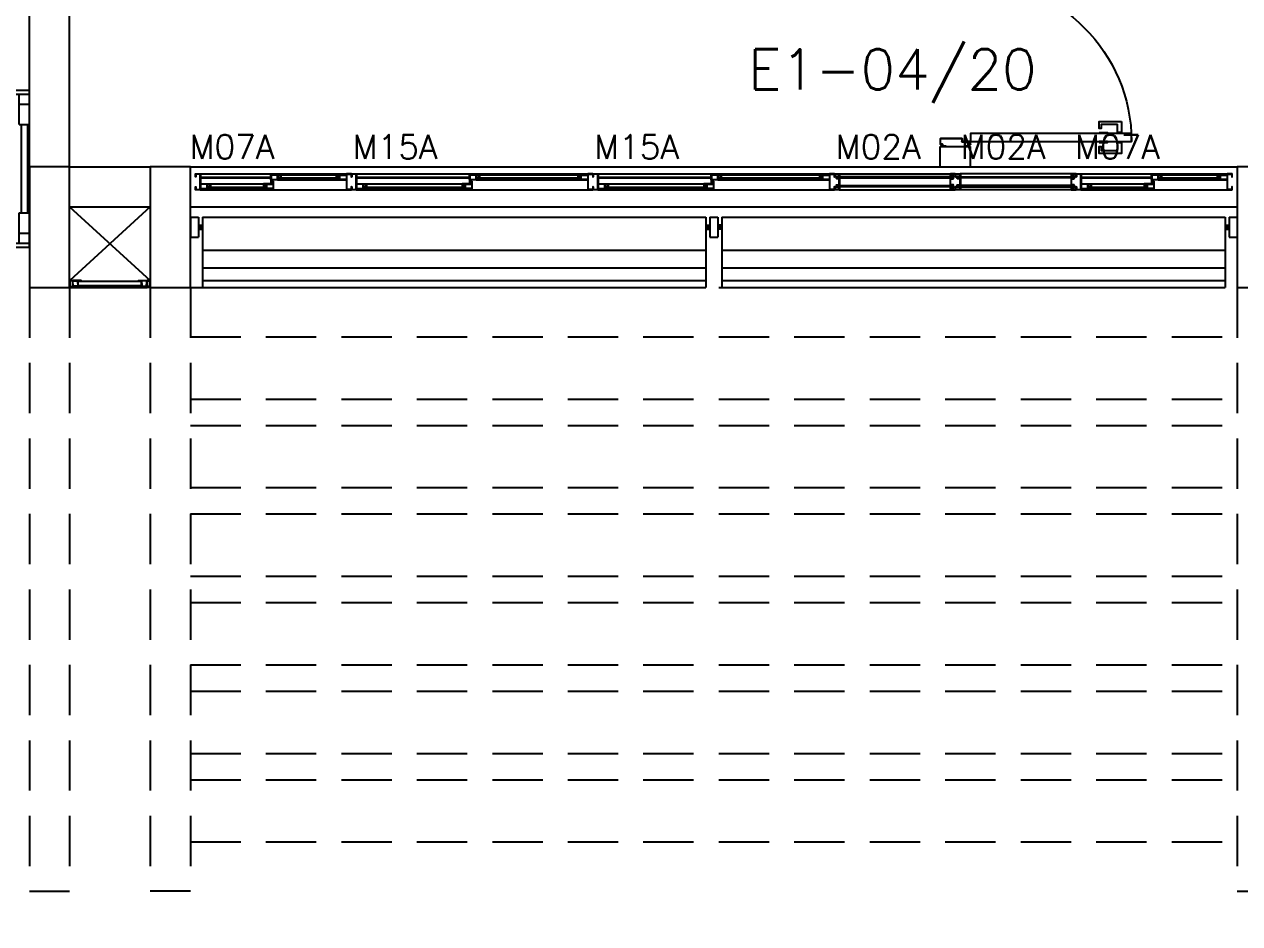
# Model space of a CAD drawing. Header units: millimetres. Extents: x 1887 to 2405, y 1100 to 1335.
# Drawn here: x 2211.16 to 2217.2, y 1178.64 to 1183.11 of the extents above; entities that cross this region are included whole.
import ezdxf

# ---------------------------------------------------------------- set-up
doc = ezdxf.new("R2010")
doc.units = ezdxf.units.MM
doc.linetypes.add('HIDDEN', pattern=[0.375, 0.25, -0.125])
for name, color, linetype in [('AR-ALV', 2, 'Continuous'), ('AR-BRISEPROJ', 1, 'HIDDEN'), ('AR-BRISES', 1, 'Continuous'), ('AR-ESQ', 1, 'Continuous'), ('AR-ESTC', 3, 'Continuous'), ('AR-PEITORIL', 1, 'Continuous'), ('AR-PORTA', 1, 'Continuous'), ('AR-SHAFT', 1, 'Continuous'), ('AR-TALUDE', 1, 'Continuous'), ('AR-TXTESQ1-CONG', 1, 'Continuous'), ('BR-LINHAS', 1, 'Continuous'), ('BR-MONTANTE', 242, 'Continuous'), ('BR-PAINEL', 1, 'Continuous'), ('BR-SUPORTE', 1, 'Continuous'), ('DT-ESQ-BAGUETE-C', 2, 'Continuous'), ('DT-ESQ-BAGUETE-V', 1, 'Continuous'), ('DT-ESQ-CHAPA DOBRADA-V', 1, 'Continuous'), ('DT-ESQ-MARCO-V', 1, 'Continuous'), ('DT-ESQ-PERFIL CADEIRA-C', 2, 'Continuous'), ('DT-ESQ-PERFIL CADEIRA-V', 1, 'Continuous'), ('DT-ESQ-PERFIL U SIMPLES-C', 2, 'Continuous'), ('DT-ESQ-PERFIL U-C', 2, 'Continuous'), ('DT-ESQ-PERFIL U-V', 1, 'Continuous'), ('DT-ESQ-VENEZIANA-C', 2, 'Continuous'), ('DT-ESQ-VENEZIANA-V', 2, 'Continuous'), ('DT-ESQ-VIDRO-C', 2, 'Continuous'), ('DT-ESQ-VIDRO-V', 2, 'Continuous'), ('ENDEREÇO', 2, 'Continuous'), ('EQUIPAMENTO', 2, 'Continuous'), ('maçaneta', 1, 'Continuous'), ('mov', 1, 'Continuous'), ('PG-PROJ', 1, 'HIDDEN'), ('PM-PERFIL U-C', 2, 'Continuous'), ('pm1', 2, 'Continuous')]:
    doc.layers.add(name, color=color, linetype=linetype)
doc.styles.add('S12', font='simplex.shx', dxfattribs={"width": 1.1, "height": 0.12})
doc.styles.add('UNB1-100', font='simplex.shx', dxfattribs={"height": 0.2})

# ---------------------------------------------------------------- blocks, each defined once
blk = doc.blocks.new('EF63-P')
at = {"layer": 'DT-ESQ-BAGUETE-C', "ltscale": 0.1}
for points in [[(0.4225, -0.055), (0.409, -0.055), (0.409, -0.0535), (0.422, -0.0535, 0.414214), (0.4225, -0.053), (0.4225, -0.042, 0.414214), (0.422, -0.0415), (0.409, -0.0415), (0.409, -0.04), (0.4225, -0.04, -0.414214), (0.424, -0.0415), (0.424, -0.0535, -0.414214)], [(0.7015, -0.055), (0.715, -0.055), (0.715, -0.0535), (0.702, -0.0535, -0.414214), (0.7015, -0.053), (0.7015, -0.042, -0.414214), (0.702, -0.0415), (0.715, -0.0415), (0.715, -0.04), (0.7015, -0.04, 0.414214), (0.7, -0.0415), (0.7, -0.0535, 0.414214)], [(1.41, -0.055), (1.3965, -0.055), (1.3965, -0.0535), (1.4095, -0.0535, 0.414214), (1.41, -0.053), (1.41, -0.042, 0.414214), (1.4095, -0.0415), (1.3965, -0.0415), (1.3965, -0.04), (1.41, -0.04, -0.414214), (1.4115, -0.0415), (1.4115, -0.0535, -0.414214)], [(1.9015, -0.055), (1.915, -0.055), (1.915, -0.0535), (1.902, -0.0535, -0.414214), (1.9015, -0.053), (1.9015, -0.042, -0.414214), (1.902, -0.0415), (1.915, -0.0415), (1.915, -0.04), (1.9015, -0.04, 0.414214), (1.9, -0.0415), (1.9, -0.0535, 0.414214)], [(2.61, -0.055), (2.5965, -0.055), (2.5965, -0.0535), (2.6095, -0.0535, 0.414214), (2.61, -0.053), (2.61, -0.042, 0.414214), (2.6095, -0.0415), (2.5965, -0.0415), (2.5965, -0.04), (2.61, -0.04, -0.414214), (2.6115, -0.0415), (2.6115, -0.0535, -0.414214)], [(3.1015, -0.055), (3.115, -0.055), (3.115, -0.0535), (3.102, -0.0535, -0.414214), (3.1015, -0.053), (3.1015, -0.042, -0.414214), (3.102, -0.0415), (3.115, -0.0415), (3.115, -0.04), (3.1015, -0.04, 0.414214), (3.1, -0.0415), (3.1, -0.0535, 0.414214)], [(4.7975, -0.055), (4.784, -0.055), (4.784, -0.0535), (4.797, -0.0535, 0.414214), (4.7975, -0.053), (4.7975, -0.042, 0.414214), (4.797, -0.0415), (4.784, -0.0415), (4.784, -0.04), (4.7975, -0.04, -0.414214), (4.799, -0.0415), (4.799, -0.0535, -0.414214)], [(5.0765, -0.055), (5.09, -0.055), (5.09, -0.0535), (5.077, -0.0535, -0.414214), (5.0765, -0.053), (5.0765, -0.042, -0.414214), (5.077, -0.0415), (5.09, -0.0415), (5.09, -0.04), (5.0765, -0.04, 0.414214), (5.075, -0.0415), (5.075, -0.0535, 0.414214)], [(0.0735, -0.1), (0.06, -0.1), (0.06, -0.0985), (0.073, -0.0985, 0.414214), (0.0735, -0.098), (0.0735, -0.087, 0.414214), (0.073, -0.0865), (0.06, -0.0865), (0.06, -0.085), (0.0735, -0.085, -0.414214), (0.075, -0.0865), (0.075, -0.0985, -0.414214)], [(0.339, -0.1), (0.3525, -0.1), (0.3525, -0.0985), (0.3395, -0.0985, -0.414214), (0.339, -0.098), (0.339, -0.087, -0.414214), (0.3395, -0.0865), (0.3525, -0.0865), (0.3525, -0.085), (0.339, -0.085, 0.414214), (0.3375, -0.0865), (0.3375, -0.0985, 0.414214)], [(0.8485, -0.1), (0.835, -0.1), (0.835, -0.0985), (0.848, -0.0985, 0.414214), (0.8485, -0.098), (0.8485, -0.087, 0.414214), (0.848, -0.0865), (0.835, -0.0865), (0.835, -0.085), (0.8485, -0.085, -0.414214), (0.85, -0.0865), (0.85, -0.0985, -0.414214)], [(1.3265, -0.1), (1.34, -0.1), (1.34, -0.0985), (1.327, -0.0985, -0.414214), (1.3265, -0.098), (1.3265, -0.087, -0.414214), (1.327, -0.0865), (1.34, -0.0865), (1.34, -0.085), (1.3265, -0.085, 0.414214), (1.325, -0.0865), (1.325, -0.0985, 0.414214)], [(2.0485, -0.1), (2.035, -0.1), (2.035, -0.0985), (2.048, -0.0985, 0.414214), (2.0485, -0.098), (2.0485, -0.087, 0.414214), (2.048, -0.0865), (2.035, -0.0865), (2.035, -0.085), (2.0485, -0.085, -0.414214), (2.05, -0.0865), (2.05, -0.0985, -0.414214)], [(2.5265, -0.1), (2.54, -0.1), (2.54, -0.0985), (2.527, -0.0985, -0.414214), (2.5265, -0.098), (2.5265, -0.087, -0.414214), (2.527, -0.0865), (2.54, -0.0865), (2.54, -0.085), (2.5265, -0.085, 0.414214), (2.525, -0.0865), (2.525, -0.0985, 0.414214)], [(4.4485, -0.1), (4.435, -0.1), (4.435, -0.0985), (4.448, -0.0985, 0.414214), (4.4485, -0.098), (4.4485, -0.087, 0.414214), (4.448, -0.0865), (4.435, -0.0865), (4.435, -0.085), (4.4485, -0.085, -0.414214), (4.45, -0.0865), (4.45, -0.0985, -0.414214)], [(4.714, -0.1), (4.7275, -0.1), (4.7275, -0.0985), (4.7145, -0.0985, -0.414214), (4.714, -0.098), (4.714, -0.087, -0.414214), (4.7145, -0.0865), (4.7275, -0.0865), (4.7275, -0.085), (4.714, -0.085, 0.414214), (4.7125, -0.0865), (4.7125, -0.0985, 0.414214)]]:
    blk.add_lwpolyline(points, format="xyb", close=True, dxfattribs=at)
at = {"layer": 'DT-ESQ-BAGUETE-V', "ltscale": 0.1}
for p, q in [((0.4225, -0.04), (0.7015, -0.04)), ((1.41, -0.04), (1.9015, -0.04)), ((2.61, -0.04), (3.1015, -0.04)), ((4.7975, -0.04), (5.0765, -0.04)), ((0.0735, -0.085), (0.339, -0.085)), ((0.8485, -0.085), (1.3265, -0.085)), ((2.0485, -0.085), (2.5265, -0.085)), ((4.4485, -0.085), (4.714, -0.085))]:
    blk.add_line(p, q, dxfattribs=at)
at = {"layer": 'DT-ESQ-CHAPA DOBRADA-V', "ltscale": 0.1}
for p, q in [((0.025, -0.052), (0.374, -0.052)), ((0.025, -0.055), (0.374, -0.055)), ((0.8, -0.052), (1.3615, -0.052)), ((0.8, -0.055), (1.3615, -0.055)), ((2, -0.052), (2.5615, -0.052)), ((2, -0.055), (2.5615, -0.055)), ((4.4, -0.052), (4.749, -0.052)), ((4.4, -0.055), (4.749, -0.055))]:
    blk.add_line(p, q, dxfattribs=at)
at = {"layer": 'DT-ESQ-MARCO-V', "ltscale": 0.1}
for p, q in [((3.1985, -0.035), (3.7515, -0.035)), ((4.3515, -0.035), (3.7985, -0.035)), ((3.1985, -0.115), (3.7515, -0.115)), ((4.3515, -0.115), (3.7985, -0.115))]:
    blk.add_line(p, q, dxfattribs=at)
at = {"layer": 'DT-ESQ-PERFIL CADEIRA-C', "ltscale": 0.1}
for p, q in [((0.025, -0.1085), (0.0735, -0.1085)), ((0.3855, -0.1085), (0.339, -0.1085)), ((0.376, -0.0635), (0.4225, -0.0635)), ((0.75, -0.0635), (0.7015, -0.0635)), ((0.8, -0.1085), (0.8485, -0.1085)), ((1.373, -0.1085), (1.3265, -0.1085)), ((1.3635, -0.0635), (1.41, -0.0635)), ((1.95, -0.0635), (1.9015, -0.0635)), ((2, -0.1085), (2.0485, -0.1085)), ((2.573, -0.1085), (2.5265, -0.1085)), ((2.5635, -0.0635), (2.61, -0.0635)), ((3.15, -0.0635), (3.1015, -0.0635)), ((4.4, -0.1085), (4.4485, -0.1085)), ((4.7605, -0.1085), (4.714, -0.1085)), ((4.751, -0.0635), (4.7975, -0.0635)), ((5.125, -0.0635), (5.0765, -0.0635))]:
    blk.add_line(p, q, dxfattribs=at)
for points in [[(0.4225, -0.062, -1), (0.4225, -0.065), (0.376, -0.065, -0.414214), (0.374, -0.063), (0.374, -0.042, -0.414214), (0.376, -0.04), (0.4075, -0.04, -0.414214), (0.409, -0.0415), (0.409, -0.062)], [(0.409, -0.0635, -0.198913), (0.4079, -0.0631, -0.198913), (0.4075, -0.062), (0.4075, -0.042, 0.414214), (0.407, -0.0415), (0.376, -0.0415, 0.414214), (0.3755, -0.042), (0.3755, -0.063, 0.414214), (0.376, -0.0635)], [(0.7015, -0.065), (0.75, -0.065), (0.75, -0.0635), (0.715, -0.0635, 0.198912), (0.7161, -0.0631, 0.198913), (0.7165, -0.062), (0.7165, -0.042, -0.414214), (0.717, -0.0415), (0.75, -0.0415), (0.75, -0.04), (0.7165, -0.04, 0.414214), (0.715, -0.0415), (0.715, -0.0535), (0.715, -0.055), (0.715, -0.062), (0.7015, -0.062, 1)], [(1.41, -0.062, -1), (1.41, -0.065), (1.3635, -0.065, -0.414214), (1.3615, -0.063), (1.3615, -0.042, -0.414214), (1.3635, -0.04), (1.395, -0.04, -0.414214), (1.3965, -0.0415), (1.3965, -0.062)], [(1.3965, -0.0635, -0.198913), (1.3954, -0.0631, -0.198913), (1.395, -0.062), (1.395, -0.042, 0.414214), (1.3945, -0.0415), (1.3635, -0.0415, 0.414214), (1.363, -0.042), (1.363, -0.063, 0.414214), (1.3635, -0.0635)], [(1.9015, -0.065), (1.95, -0.065), (1.95, -0.0635), (1.915, -0.0635, 0.198912), (1.9161, -0.0631, 0.198913), (1.9165, -0.062), (1.9165, -0.042, -0.414214), (1.917, -0.0415), (1.95, -0.0415), (1.95, -0.04), (1.9165, -0.04, 0.414214), (1.915, -0.0415), (1.915, -0.0535), (1.915, -0.055), (1.915, -0.062), (1.9015, -0.062, 1)], [(2.61, -0.062, -1), (2.61, -0.065), (2.5635, -0.065, -0.414214), (2.5615, -0.063), (2.5615, -0.042, -0.414214), (2.5635, -0.04), (2.595, -0.04, -0.414214), (2.5965, -0.0415), (2.5965, -0.062)], [(2.5965, -0.0635, -0.198913), (2.5954, -0.0631, -0.198913), (2.595, -0.062), (2.595, -0.042, 0.414214), (2.5945, -0.0415), (2.5635, -0.0415, 0.414214), (2.563, -0.042), (2.563, -0.063, 0.414214), (2.5635, -0.0635)], [(3.1015, -0.065), (3.15, -0.065), (3.15, -0.0635), (3.115, -0.0635, 0.198912), (3.1161, -0.0631, 0.198913), (3.1165, -0.062), (3.1165, -0.042, -0.414214), (3.117, -0.0415), (3.15, -0.0415), (3.15, -0.04), (3.1165, -0.04, 0.414214), (3.115, -0.0415), (3.115, -0.0535), (3.115, -0.055), (3.115, -0.062), (3.1015, -0.062, 1)], [(4.7975, -0.062, -1), (4.7975, -0.065), (4.751, -0.065, -0.414214), (4.749, -0.063), (4.749, -0.042, -0.414214), (4.751, -0.04), (4.7825, -0.04, -0.414214), (4.784, -0.0415), (4.784, -0.062)], [(4.784, -0.0635, -0.198913), (4.7829, -0.0631, -0.198913), (4.7825, -0.062), (4.7825, -0.042, 0.414214), (4.782, -0.0415), (4.751, -0.0415, 0.414214), (4.7505, -0.042), (4.7505, -0.063, 0.414214), (4.751, -0.0635)], [(5.0765, -0.065), (5.125, -0.065), (5.125, -0.0635), (5.09, -0.0635, 0.198912), (5.0911, -0.0631, 0.198913), (5.0915, -0.062), (5.0915, -0.042, -0.414214), (5.092, -0.0415), (5.125, -0.0415), (5.125, -0.04), (5.0915, -0.04, 0.414214), (5.09, -0.0415), (5.09, -0.0535), (5.09, -0.055), (5.09, -0.062), (5.0765, -0.062, 1)], [(0.0735, -0.11), (0.025, -0.11), (0.025, -0.1085), (0.06, -0.1085, -0.198912), (0.0589, -0.1081, -0.198913), (0.0585, -0.107), (0.0585, -0.087, 0.414214), (0.058, -0.0865), (0.025, -0.0865), (0.025, -0.085), (0.0585, -0.085, -0.414214), (0.06, -0.0865), (0.06, -0.0985), (0.06, -0.1), (0.06, -0.107), (0.0735, -0.107, -1)], [(0.339, -0.107, 1), (0.339, -0.11), (0.3855, -0.11, 0.414214), (0.3875, -0.108), (0.3875, -0.087, 0.414214), (0.3855, -0.085), (0.354, -0.085, 0.414214), (0.3525, -0.0865), (0.3525, -0.107)], [(0.3525, -0.1085, 0.198913), (0.3536, -0.1081, 0.198913), (0.354, -0.107), (0.354, -0.087, -0.414214), (0.3545, -0.0865), (0.3855, -0.0865, -0.414214), (0.386, -0.087), (0.386, -0.108, -0.414214), (0.3855, -0.1085)], [(0.8485, -0.11), (0.8, -0.11), (0.8, -0.1085), (0.835, -0.1085, -0.198912), (0.8339, -0.1081, -0.198913), (0.8335, -0.107), (0.8335, -0.087, 0.414214), (0.833, -0.0865), (0.8, -0.0865), (0.8, -0.085), (0.8335, -0.085, -0.414214), (0.835, -0.0865), (0.835, -0.0985), (0.835, -0.1), (0.835, -0.107), (0.8485, -0.107, -1)], [(1.3265, -0.107, 1), (1.3265, -0.11), (1.373, -0.11, 0.414214), (1.375, -0.108), (1.375, -0.087, 0.414214), (1.373, -0.085), (1.3415, -0.085, 0.414214), (1.34, -0.0865), (1.34, -0.107)], [(1.34, -0.1085, 0.198913), (1.3411, -0.1081, 0.198913), (1.3415, -0.107), (1.3415, -0.087, -0.414214), (1.342, -0.0865), (1.373, -0.0865, -0.414214), (1.3735, -0.087), (1.3735, -0.108, -0.414214), (1.373, -0.1085)], [(2.0485, -0.11), (2, -0.11), (2, -0.1085), (2.035, -0.1085, -0.198912), (2.0339, -0.1081, -0.198913), (2.0335, -0.107), (2.0335, -0.087, 0.414214), (2.033, -0.0865), (2, -0.0865), (2, -0.085), (2.0335, -0.085, -0.414214), (2.035, -0.0865), (2.035, -0.0985), (2.035, -0.1), (2.035, -0.107), (2.0485, -0.107, -1)], [(2.5265, -0.107, 1), (2.5265, -0.11), (2.573, -0.11, 0.414214), (2.575, -0.108), (2.575, -0.087, 0.414214), (2.573, -0.085), (2.5415, -0.085, 0.414214), (2.54, -0.0865), (2.54, -0.107)], [(2.54, -0.1085, 0.198913), (2.5411, -0.1081, 0.198913), (2.5415, -0.107), (2.5415, -0.087, -0.414214), (2.542, -0.0865), (2.573, -0.0865, -0.414214), (2.5735, -0.087), (2.5735, -0.108, -0.414214), (2.573, -0.1085)], [(4.4485, -0.11), (4.4, -0.11), (4.4, -0.1085), (4.435, -0.1085, -0.198912), (4.4339, -0.1081, -0.198913), (4.4335, -0.107), (4.4335, -0.087, 0.414214), (4.433, -0.0865), (4.4, -0.0865), (4.4, -0.085), (4.4335, -0.085, -0.414214), (4.435, -0.0865), (4.435, -0.0985), (4.435, -0.1), (4.435, -0.107), (4.4485, -0.107, -1)], [(4.714, -0.107, 1), (4.714, -0.11), (4.7605, -0.11, 0.414214), (4.7625, -0.108), (4.7625, -0.087, 0.414214), (4.7605, -0.085), (4.729, -0.085, 0.414214), (4.7275, -0.0865), (4.7275, -0.107)], [(4.7275, -0.1085, 0.198913), (4.7286, -0.1081, 0.198913), (4.729, -0.107), (4.729, -0.087, -0.414214), (4.7295, -0.0865), (4.7605, -0.0865, -0.414214), (4.761, -0.087), (4.761, -0.108, -0.414214), (4.7605, -0.1085)]]:
    blk.add_lwpolyline(points, format="xyb", close=True, dxfattribs=at)
at = {"layer": 'DT-ESQ-PERFIL CADEIRA-V', "ltscale": 0.1}
for p, q in [((0.0735, -0.11), (0.339, -0.11)), ((0.4075, -0.065), (0.7015, -0.065)), ((0.8485, -0.11), (1.3265, -0.11)), ((1.395, -0.065), (1.9015, -0.065)), ((2.0485, -0.11), (2.5265, -0.11)), ((2.595, -0.065), (3.1015, -0.065)), ((4.4485, -0.11), (4.714, -0.11)), ((4.7825, -0.065), (5.0765, -0.065))]:
    blk.add_line(p, q, dxfattribs=at)
at = {"layer": 'DT-ESQ-PERFIL U SIMPLES-C', "ltscale": 0.1}
for points in [[(0.376, -0.077), (0.384, -0.077), (0.384, -0.0755), (0.376, -0.0755, -0.414214), (0.3755, -0.075), (0.3755, -0.067, -0.414214), (0.376, -0.0665), (0.384, -0.0665), (0.384, -0.065), (0.376, -0.065, 0.414214), (0.374, -0.067), (0.374, -0.075, 0.414214)], [(0.3855, -0.073), (0.3775, -0.073), (0.3775, -0.0745), (0.3855, -0.0745, -0.414214), (0.386, -0.075), (0.386, -0.083, -0.414214), (0.3855, -0.0835), (0.3775, -0.0835), (0.3775, -0.085), (0.3855, -0.085, 0.414214), (0.3875, -0.083), (0.3875, -0.075, 0.414214)], [(1.3635, -0.077), (1.3715, -0.077), (1.3715, -0.0755), (1.3635, -0.0755, -0.414214), (1.363, -0.075), (1.363, -0.067, -0.414214), (1.3635, -0.0665), (1.3715, -0.0665), (1.3715, -0.065), (1.3635, -0.065, 0.414214), (1.3615, -0.067), (1.3615, -0.075, 0.414214)], [(1.373, -0.073), (1.365, -0.073), (1.365, -0.0745), (1.373, -0.0745, -0.414214), (1.3735, -0.075), (1.3735, -0.083, -0.414214), (1.373, -0.0835), (1.365, -0.0835), (1.365, -0.085), (1.373, -0.085, 0.414214), (1.375, -0.083), (1.375, -0.075, 0.414214)], [(2.5635, -0.077), (2.5715, -0.077), (2.5715, -0.0755), (2.5635, -0.0755, -0.414214), (2.563, -0.075), (2.563, -0.067, -0.414214), (2.5635, -0.0665), (2.5715, -0.0665), (2.5715, -0.065), (2.5635, -0.065, 0.414214), (2.5615, -0.067), (2.5615, -0.075, 0.414214)], [(2.573, -0.073), (2.565, -0.073), (2.565, -0.0745), (2.573, -0.0745, -0.414214), (2.5735, -0.075), (2.5735, -0.083, -0.414214), (2.573, -0.0835), (2.565, -0.0835), (2.565, -0.085), (2.573, -0.085, 0.414214), (2.575, -0.083), (2.575, -0.075, 0.414214)], [(4.751, -0.077), (4.759, -0.077), (4.759, -0.0755), (4.751, -0.0755, -0.414214), (4.7505, -0.075), (4.7505, -0.067, -0.414214), (4.751, -0.0665), (4.759, -0.0665), (4.759, -0.065), (4.751, -0.065, 0.414214), (4.749, -0.067), (4.749, -0.075, 0.414214)], [(4.7605, -0.073), (4.7525, -0.073), (4.7525, -0.0745), (4.7605, -0.0745, -0.414214), (4.761, -0.075), (4.761, -0.083, -0.414214), (4.7605, -0.0835), (4.7525, -0.0835), (4.7525, -0.085), (4.7605, -0.085, 0.414214), (4.7625, -0.083), (4.7625, -0.075, 0.414214)]]:
    blk.add_lwpolyline(points, format="xyb", close=True, dxfattribs=at)
at = {"layer": 'DT-ESQ-PERFIL U-C', "ltscale": 0.1}
for points in [[(0, -0.0365, -0.414214), (0.0015, -0.035), (0.0235, -0.035, -0.414214), (0.025, -0.0365), (0.025, -0.1135, -0.414214), (0.0235, -0.115), (0.0015, -0.115, -0.414214), (0, -0.1135), (0, -0.1), (0.0015, -0.1), (0.0015, -0.113, 0.414214), (0.002, -0.1135), (0.023, -0.1135, 0.414214), (0.0235, -0.113), (0.0235, -0.037, 0.414214), (0.023, -0.0365), (0.002, -0.0365, 0.414214), (0.0015, -0.037), (0.0015, -0.05), (0, -0.05)], [(0.775, -0.0365, 0.414214), (0.7735, -0.035), (0.7515, -0.035, 0.414214), (0.75, -0.0365), (0.75, -0.1135, 0.414214), (0.7515, -0.115), (0.7735, -0.115, 0.414214), (0.775, -0.1135), (0.775, -0.1), (0.7735, -0.1), (0.7735, -0.113, -0.414214), (0.773, -0.1135), (0.752, -0.1135, -0.414214), (0.7515, -0.113), (0.7515, -0.037, -0.414214), (0.752, -0.0365), (0.773, -0.0365, -0.414214), (0.7735, -0.037), (0.7735, -0.05), (0.775, -0.05)], [(0.775, -0.0365, -0.414214), (0.7765, -0.035), (0.7985, -0.035, -0.414214), (0.8, -0.0365), (0.8, -0.1135, -0.414214), (0.7985, -0.115), (0.7765, -0.115, -0.414214), (0.775, -0.1135), (0.775, -0.1), (0.7765, -0.1), (0.7765, -0.113, 0.414214), (0.777, -0.1135), (0.798, -0.1135, 0.414214), (0.7985, -0.113), (0.7985, -0.037, 0.414214), (0.798, -0.0365), (0.777, -0.0365, 0.414214), (0.7765, -0.037), (0.7765, -0.05), (0.775, -0.05)], [(1.975, -0.0365, 0.414214), (1.9735, -0.035), (1.9515, -0.035, 0.414214), (1.95, -0.0365), (1.95, -0.1135, 0.414214), (1.9515, -0.115), (1.9735, -0.115, 0.414214), (1.975, -0.1135), (1.975, -0.1), (1.9735, -0.1), (1.9735, -0.113, -0.414214), (1.973, -0.1135), (1.952, -0.1135, -0.414214), (1.9515, -0.113), (1.9515, -0.037, -0.414214), (1.952, -0.0365), (1.973, -0.0365, -0.414214), (1.9735, -0.037), (1.9735, -0.05), (1.975, -0.05)], [(1.975, -0.0365, -0.414214), (1.9765, -0.035), (1.9985, -0.035, -0.414214), (2, -0.0365), (2, -0.1135, -0.414214), (1.9985, -0.115), (1.9765, -0.115, -0.414214), (1.975, -0.1135), (1.975, -0.1), (1.9765, -0.1), (1.9765, -0.113, 0.414214), (1.977, -0.1135), (1.998, -0.1135, 0.414214), (1.9985, -0.113), (1.9985, -0.037, 0.414214), (1.998, -0.0365), (1.977, -0.0365, 0.414214), (1.9765, -0.037), (1.9765, -0.05), (1.975, -0.05)], [(3.175, -0.0365, 0.414214), (3.1735, -0.035), (3.1515, -0.035, 0.414214), (3.15, -0.0365), (3.15, -0.1135, 0.414214), (3.1515, -0.115), (3.1735, -0.115, 0.414214), (3.175, -0.1135), (3.175, -0.1), (3.1735, -0.1), (3.1735, -0.113, -0.414214), (3.173, -0.1135), (3.152, -0.1135, -0.414214), (3.1515, -0.113), (3.1515, -0.037, -0.414214), (3.152, -0.0365), (3.173, -0.0365, -0.414214), (3.1735, -0.037), (3.1735, -0.05), (3.175, -0.05)], [(3.2, -0.1035), (3.2, -0.1135, -0.414214), (3.1985, -0.115), (3.1765, -0.115, -0.414214), (3.175, -0.1135), (3.175, -0.1), (3.1765, -0.1), (3.1765, -0.113, 0.414214), (3.177, -0.1135), (3.198, -0.1135, 0.414214), (3.1985, -0.113), (3.1985, -0.1035), (3.1855, -0.1035, -0.414214), (3.184, -0.102), (3.184, -0.092, -0.414214), (3.1855, -0.0905), (3.1985, -0.0905), (3.1985, -0.0595), (3.1855, -0.0595, -0.414214), (3.184, -0.058), (3.184, -0.048, -0.414214), (3.1855, -0.0465), (3.1985, -0.0465), (3.1985, -0.037, 0.414214), (3.198, -0.0365), (3.177, -0.0365, 0.414214), (3.1765, -0.037), (3.1765, -0.05), (3.175, -0.05), (3.175, -0.0365, -0.414214), (3.1765, -0.035), (3.1985, -0.035, -0.414214), (3.2, -0.0365), (3.2, -0.0465, -0.414214), (3.1985, -0.048), (3.1855, -0.048), (3.1855, -0.058), (3.1985, -0.058), (3.1985, -0.058, -0.414214), (3.2, -0.0595), (3.2, -0.0905, -0.414214), (3.1985, -0.092), (3.1985, -0.092), (3.1855, -0.092), (3.1855, -0.102), (3.1985, -0.102, -0.414214)], [(3.75, -0.1035), (3.75, -0.1135, 0.414214), (3.7515, -0.115), (3.7735, -0.115, 0.414214), (3.775, -0.1135), (3.775, -0.1), (3.7735, -0.1), (3.7735, -0.113, -0.414214), (3.773, -0.1135), (3.752, -0.1135, -0.414214), (3.7515, -0.113), (3.7515, -0.1035), (3.7645, -0.1035, 0.414214), (3.766, -0.102), (3.766, -0.092, 0.414214), (3.7645, -0.0905), (3.7515, -0.0905), (3.7515, -0.0595), (3.7645, -0.0595, 0.414214), (3.766, -0.058), (3.766, -0.048, 0.414214), (3.7645, -0.0465), (3.7515, -0.0465), (3.7515, -0.037, -0.414214), (3.752, -0.0365), (3.773, -0.0365, -0.414214), (3.7735, -0.037), (3.7735, -0.05), (3.775, -0.05), (3.775, -0.0365, 0.414214), (3.7735, -0.035), (3.7515, -0.035, 0.414214), (3.75, -0.0365), (3.75, -0.0465, 0.414214), (3.7515, -0.048), (3.7645, -0.048), (3.7645, -0.058), (3.7515, -0.058), (3.7515, -0.058, 0.414214), (3.75, -0.0595), (3.75, -0.0905, 0.414214), (3.7515, -0.092), (3.7515, -0.092), (3.7645, -0.092), (3.7645, -0.102), (3.7515, -0.102, 0.414214)], [(3.8, -0.1035), (3.8, -0.1135, -0.414214), (3.7985, -0.115), (3.7765, -0.115, -0.414214), (3.775, -0.1135), (3.775, -0.1), (3.7765, -0.1), (3.7765, -0.113, 0.414214), (3.777, -0.1135), (3.798, -0.1135, 0.414214), (3.7985, -0.113), (3.7985, -0.1035), (3.7855, -0.1035, -0.414214), (3.784, -0.102), (3.784, -0.092, -0.414214), (3.7855, -0.0905), (3.7985, -0.0905), (3.7985, -0.0595), (3.7855, -0.0595, -0.414214), (3.784, -0.058), (3.784, -0.048, -0.414214), (3.7855, -0.0465), (3.7985, -0.0465), (3.7985, -0.037, 0.414214), (3.798, -0.0365), (3.777, -0.0365, 0.414214), (3.7765, -0.037), (3.7765, -0.05), (3.775, -0.05), (3.775, -0.0365, -0.414214), (3.7765, -0.035), (3.7985, -0.035, -0.414214), (3.8, -0.0365), (3.8, -0.0465, -0.414214), (3.7985, -0.048), (3.7855, -0.048), (3.7855, -0.058), (3.7985, -0.058), (3.7985, -0.058, -0.414214), (3.8, -0.0595), (3.8, -0.0905, -0.414214), (3.7985, -0.092), (3.7985, -0.092), (3.7855, -0.092), (3.7855, -0.102), (3.7985, -0.102, -0.414214)], [(4.35, -0.1035), (4.35, -0.1135, 0.414214), (4.3515, -0.115), (4.3735, -0.115, 0.414214), (4.375, -0.1135), (4.375, -0.1), (4.3735, -0.1), (4.3735, -0.113, -0.414214), (4.373, -0.1135), (4.352, -0.1135, -0.414214), (4.3515, -0.113), (4.3515, -0.1035), (4.3645, -0.1035, 0.414214), (4.366, -0.102), (4.366, -0.092, 0.414214), (4.3645, -0.0905), (4.3515, -0.0905), (4.3515, -0.0595), (4.3645, -0.0595, 0.414214), (4.366, -0.058), (4.366, -0.048, 0.414214), (4.3645, -0.0465), (4.3515, -0.0465), (4.3515, -0.037, -0.414214), (4.352, -0.0365), (4.373, -0.0365, -0.414214), (4.3735, -0.037), (4.3735, -0.05), (4.375, -0.05), (4.375, -0.0365, 0.414214), (4.3735, -0.035), (4.3515, -0.035, 0.414214), (4.35, -0.0365), (4.35, -0.0465, 0.414214), (4.3515, -0.048), (4.3645, -0.048), (4.3645, -0.058), (4.3515, -0.058), (4.3515, -0.058, 0.414214), (4.35, -0.0595), (4.35, -0.0905, 0.414214), (4.3515, -0.092), (4.3515, -0.092), (4.3645, -0.092), (4.3645, -0.102), (4.3515, -0.102, 0.414214)], [(4.375, -0.0365, -0.414214), (4.3765, -0.035), (4.3985, -0.035, -0.414214), (4.4, -0.0365), (4.4, -0.1135, -0.414214), (4.3985, -0.115), (4.3765, -0.115, -0.414214), (4.375, -0.1135), (4.375, -0.1), (4.3765, -0.1), (4.3765, -0.113, 0.414214), (4.377, -0.1135), (4.398, -0.1135, 0.414214), (4.3985, -0.113), (4.3985, -0.037, 0.414214), (4.398, -0.0365), (4.377, -0.0365, 0.414214), (4.3765, -0.037), (4.3765, -0.05), (4.375, -0.05)], [(5.15, -0.0365, 0.414214), (5.1485, -0.035), (5.1265, -0.035, 0.414214), (5.125, -0.0365), (5.125, -0.1135, 0.414214), (5.1265, -0.115), (5.1485, -0.115, 0.414214), (5.15, -0.1135), (5.15, -0.1), (5.1485, -0.1), (5.1485, -0.113, -0.414214), (5.148, -0.1135), (5.127, -0.1135, -0.414214), (5.1265, -0.113), (5.1265, -0.037, -0.414214), (5.127, -0.0365), (5.148, -0.0365, -0.414214), (5.1485, -0.037), (5.1485, -0.05), (5.15, -0.05)]]:
    blk.add_lwpolyline(points, format="xyb", close=True, dxfattribs=at)
at = {"layer": 'DT-ESQ-PERFIL U-V', "ltscale": 0.1}
for p, q in [((0.0235, -0.035), (0.7515, -0.035)), ((0.7985, -0.035), (1.9515, -0.035)), ((1.9985, -0.035), (3.1515, -0.035)), ((4.3985, -0.035), (5.1265, -0.035)), ((0.0235, -0.115), (0.7515, -0.115)), ((0.7985, -0.115), (1.9515, -0.115)), ((1.9985, -0.115), (3.1515, -0.115)), ((4.3985, -0.115), (5.1265, -0.115))]:
    blk.add_line(p, q, dxfattribs=at)
at = {"layer": 'DT-ESQ-VIDRO-C', "ltscale": 0.1}
for points in [[(0.7125, -0.06), (0.7125, -0.057), (0.4115, -0.057), (0.4115, -0.06)], [(1.9125, -0.06), (1.9125, -0.057), (1.399, -0.057), (1.399, -0.06)], [(3.1125, -0.06), (3.1125, -0.057), (2.599, -0.057), (2.599, -0.06)], [(3.7625, -0.056), (3.7625, -0.05), (3.1875, -0.05), (3.1875, -0.056)], [(3.7875, -0.056), (3.7875, -0.05), (4.3625, -0.05), (4.3625, -0.056)], [(5.0875, -0.06), (5.0875, -0.057), (4.7865, -0.057), (4.7865, -0.06)], [(0.063, -0.105), (0.063, -0.102), (0.3495, -0.102), (0.3495, -0.105)], [(0.838, -0.105), (0.838, -0.102), (1.337, -0.102), (1.337, -0.105)], [(2.038, -0.105), (2.038, -0.102), (2.537, -0.102), (2.537, -0.105)], [(4.438, -0.105), (4.438, -0.102), (4.7245, -0.102), (4.7245, -0.105)]]:
    blk.add_lwpolyline(points, close=True, dxfattribs=at)
at = {"layer": 'DT-ESQ-VIDRO-V', "ltscale": 0.1}
for points in [[(3.7625, -0.094), (3.7625, -0.1), (3.1875, -0.1), (3.1875, -0.094)], [(3.7875, -0.094), (3.7875, -0.1), (4.3625, -0.1), (4.3625, -0.094)]]:
    blk.add_lwpolyline(points, close=True, dxfattribs=at)
blk = doc.blocks.new('EF01A-P')
at = {"layer": 'DT-ESQ-BAGUETE-C', "ltscale": 0.1}
for points in [[(0.0015, 0.035), (0.015, 0.035), (0.015, 0.0335), (0.0015, 0.0335), (0.0015, 0.005), (0.015, 0.005), (0.015, 0.0035), (0.0015, 0.0035, -0.414214), (0, 0.005), (0, 0.0335, -0.414214)], [(0.3985, 0.035), (0.385, 0.035), (0.385, 0.0335), (0.3985, 0.0335), (0.3985, 0.005), (0.385, 0.005), (0.385, 0.0035), (0.3985, 0.0035, 0.414214), (0.4, 0.005), (0.4, 0.0335, 0.414214)]]:
    blk.add_lwpolyline(points, format="xyb", close=True, dxfattribs=at)
at = {"layer": 'DT-ESQ-PERFIL CADEIRA-C', "ltscale": 0.1}
for points in [[(0.01, 0.0015), (0.01, 0.003), (0.0015, 0.003, 1), (0.0015, 0), (0.015, 0, 0.414214), (0.0165, 0.0015), (0.0165, 0.0335), (0.043, 0.0335)], [(0.043, 0.0065), (0.018, 0.0065), (0.018, 0.0165), (0.0165, 0.0165), (0.0165, 0.0065, 0.414214), (0.018, 0.005), (0.043, 0.005), (0.0565, 0.005, 1), (0.0565, 0.008), (0.043, 0.008), (0.043, 0.02), (0.043, 0.032), (0.0565, 0.032, 1), (0.0565, 0.035), (0.043, 0.035), (0.0165, 0.035, 0.414214), (0.015, 0.0335), (0.015, 0.0015), (0.0015, 0.0015)], [(0.0415, 0.02), (0.0415, 0.032, -0.414214), (0.043, 0.0335), (0.0565, 0.0335)], [(0.0415, 0.02), (0.0415, 0.008, 0.414214), (0.043, 0.0065), (0.0565, 0.0065)], [(0.357, 0.0065), (0.382, 0.0065), (0.382, 0.0165), (0.3835, 0.0165), (0.3835, 0.0065, -0.414214), (0.382, 0.005), (0.357, 0.005), (0.3435, 0.005, -1), (0.3435, 0.008), (0.357, 0.008), (0.357, 0.02), (0.357, 0.032), (0.3435, 0.032, -1), (0.3435, 0.035), (0.357, 0.035), (0.3835, 0.035, -0.414214), (0.385, 0.0335), (0.385, 0.0015), (0.3985, 0.0015)], [(0.3585, 0.02), (0.3585, 0.032, 0.414214), (0.357, 0.0335), (0.3435, 0.0335)], [(0.3585, 0.02), (0.3585, 0.008, -0.414214), (0.357, 0.0065), (0.3435, 0.0065)], [(0.39, 0.0015), (0.39, 0.003), (0.3985, 0.003, -1), (0.3985, 0), (0.385, 0, -0.414214), (0.3835, 0.0015), (0.3835, 0.0335), (0.357, 0.0335)]]:
    blk.add_lwpolyline(points, format="xyb", dxfattribs=at)
at = {"layer": 'DT-ESQ-PERFIL CADEIRA-V', "ltscale": 0.1}
blk.add_line((0.015, 0), (0.385, 0), dxfattribs=at)
at = {"layer": 'DT-ESQ-VENEZIANA-C', "ltscale": 0.1}
for p, q in [((0.043, 0.0105), (0.357, 0.0105)), ((0.043, 0.009), (0.357, 0.009))]:
    blk.add_line(p, q, dxfattribs=at)
at = {"layer": 'DT-ESQ-VENEZIANA-V', "ltscale": 0.1}
blk.add_line((0.043, 0.031), (0.357, 0.031), dxfattribs=at)
blk = doc.blocks.new('BR-MODULO2')
at = {"layer": 'BR-LINHAS'}
for p, q in [((0.06, -0.2648), (2.56, -0.2648)), ((2.64, -0.2648), (5.14, -0.2648)), ((0.06, -0.3524), (2.56, -0.3524)), ((2.64, -0.3524), (5.14, -0.3524)), ((0.06, -0.4147), (2.56, -0.4147)), ((2.64, -0.4147), (5.14, -0.4147))]:
    blk.add_line(p, q, dxfattribs=at)
at = {"layer": 'BR-MONTANTE'}
for p, q in [((0, -0.1), (0, -0.2)), ((0, -0.1), (0.04, -0.1)), ((0.04, -0.1), (0.04, -0.2)), ((2.5797, -0.1), (2.6197, -0.1)), ((2.5797, -0.1), (2.5797, -0.2)), ((2.6197, -0.1), (2.6197, -0.2)), ((5.16, -0.1), (5.16, -0.2)), ((5.16, -0.1), (5.2, -0.1)), ((5.2, -0.1), (5.2, -0.2)), ((0, -0.2), (0.04, -0.2)), ((2.5797, -0.2), (2.6197, -0.2)), ((5.16, -0.2), (5.2, -0.2))]:
    blk.add_line(p, q, dxfattribs=at)
at = {"layer": 'BR-PAINEL'}
for p, q in [((0.06, -0.1), (2.56, -0.1)), ((0.06, -0.1), (0.06, -0.45)), ((2.56, -0.1), (2.56, -0.45)), ((2.64, -0.1), (2.64, -0.45)), ((2.64, -0.1), (5.14, -0.1)), ((5.14, -0.1), (5.14, -0.45)), ((0.06, -0.45), (2.56, -0.45)), ((2.64, -0.45), (5.14, -0.45))]:
    blk.add_line(p, q, dxfattribs=at)
at = {"layer": 'BR-SUPORTE'}
for p, q in [((0.04, -0.14), (0.06, -0.14)), ((0.04, -0.16), (0.06, -0.16)), ((0.05, -0.14), (0.05, -0.16)), ((2.5597, -0.14), (2.5797, -0.14)), ((2.5597, -0.16), (2.5797, -0.16)), ((2.5697, -0.14), (2.5697, -0.16)), ((2.6397, -0.14), (2.6197, -0.14)), ((2.6397, -0.16), (2.6197, -0.16)), ((2.6297, -0.14), (2.6297, -0.16)), ((5.14, -0.14), (5.16, -0.14)), ((5.14, -0.16), (5.16, -0.16)), ((5.15, -0.14), (5.15, -0.16))]:
    blk.add_line(p, q, dxfattribs=at)
blk = doc.blocks.new('PG-MODULO2-PJ-B')
at = {"layer": 'PG-PROJ'}
for p, q in [((0, 0), (0, -3)), ((5.6, 0), (5.6, -3)), ((0.2, 0), (5.4, 0)), ((0.2, 0), (0.2, -3)), ((5.4, 0), (5.4, -3)), ((0.2, -0.2454), (5.4, -0.2454)), ((0.2, -0.5546), (5.4, -0.5546)), ((0.2, -0.6854), (5.4, -0.6854)), ((0.2, -0.9946), (5.4, -0.9946)), ((0.2, -1.1254), (5.4, -1.1254)), ((0.2, -1.4346), (5.4, -1.4346)), ((0.2, -1.5654), (5.4, -1.5654)), ((0.2, -1.8746), (5.4, -1.8746)), ((0.2, -2.0054), (5.4, -2.0054)), ((0.2, -2.3146), (5.4, -2.3146)), ((0.2, -2.4454), (5.4, -2.4454)), ((0.2, -2.7546), (5.4, -2.7546)), ((0.2, -3), (0, -3)), ((5.4, -3), (5.6, -3))]:
    blk.add_line(p, q, dxfattribs=at)
blk = doc.blocks.new('PM3C')
at = {"layer": 'maçaneta'}
for points in [[(0.02, 0.9), (-0.035, 0.9), (-0.035, 0.79), (0, 0.79), (0, 0.8), (-0.02, 0.8), (-0.02, 0.8785, -0.414214), (-0.0185, 0.88), (0.02, 0.88)], [(0.125, 0.9), (0.07, 0.9), (0.07, 0.88), (0.1085, 0.88, -0.414214), (0.11, 0.8785), (0.11, 0.8), (0.09, 0.8), (0.09, 0.79), (0.125, 0.79)]]:
    blk.add_lwpolyline(points, format="xyb", close=True, dxfattribs=at)
for points in [[(0.02, 0.79), (0.02, 0.83), (0.025, 0.83), (0.025, 0.79)], [(0.07, 0.79), (0.07, 0.83), (0.065, 0.83), (0.065, 0.79)]]:
    blk.add_lwpolyline(points, close=True, dxfattribs=at)
at = {"layer": 'mov'}
blk.add_arc((0.025, 0.15), 0.8, 0, 90, dxfattribs=at)
at = {"layer": 'PM-PERFIL U-C'}
for p, q in [((0, 0.12), (0, 0.1385)), ((0.0015, 0.14), (0.01, 0.14)), ((0.002, 0.138), (0.002, 0.12)), ((0.0105, 0.138), (0.002, 0.138)), ((0.01, 0.14), (0.01, 0.1485)), ((0.0115, 0.15), (0.0235, 0.15)), ((0.012, 0.148), (0.012, 0.1395)), ((0.023, 0.148), (0.012, 0.148)), ((0.023, 0.1085), (0.023, 0.148)), ((0.025, 0.1485), (0.025, 0.109)), ((0.825, 0.1485), (0.825, 0.109)), ((0.8385, 0.15), (0.8265, 0.15)), ((0.827, 0.148), (0.838, 0.148)), ((0.827, 0.1085), (0.827, 0.148)), ((0.838, 0.148), (0.838, 0.1395)), ((0.8395, 0.138), (0.848, 0.138)), ((0.84, 0.14), (0.84, 0.1485)), ((0.8485, 0.14), (0.84, 0.14)), ((0.848, 0.138), (0.848, 0.12)), ((0.85, 0.12), (0.85, 0.1385)), ((0.002, 0.12), (0, 0.12)), ((0.038, 0.107), (0.0245, 0.107)), ((0.0385, 0.109), (0.025, 0.109)), ((0.038, 0.107), (0.038, 0.002)), ((0.04, 0.1075), (0.04, 0.0015)), ((0.81, 0.1075), (0.81, 0.0015)), ((0.8115, 0.109), (0.825, 0.109)), ((0.812, 0.107), (0.8255, 0.107)), ((0.812, 0.107), (0.812, 0.002)), ((0.848, 0.12), (0.85, 0.12)), ((0, 0.03), (0.002, 0.03)), ((0, 0.0115), (0, 0.03)), ((0.01, 0.01), (0.0015, 0.01)), ((0.002, 0.03), (0.002, 0.012)), ((0.002, 0.012), (0.0105, 0.012)), ((0.01, 0.0015), (0.01, 0.01)), ((0.0385, 0), (0.0115, 0)), ((0.012, 0.0105), (0.012, 0.002)), ((0.012, 0.002), (0.038, 0.002)), ((0.8115, 0), (0.8385, 0)), ((0.838, 0.002), (0.812, 0.002)), ((0.838, 0.0105), (0.838, 0.002)), ((0.848, 0.012), (0.8395, 0.012)), ((0.84, 0.0015), (0.84, 0.01)), ((0.84, 0.01), (0.8485, 0.01)), ((0.85, 0.03), (0.848, 0.03)), ((0.848, 0.03), (0.848, 0.012)), ((0.85, 0.0115), (0.85, 0.03))]:
    blk.add_line(p, q, dxfattribs=at)
for centre, start, end in [((0.0015, 0.1385), 90, 180), ((0.0115, 0.1485), 90, 180), ((0.0105, 0.1395), 270, 0), ((0.0235, 0.1485), 360, 90), ((0.8265, 0.1485), 90, 180), ((0.8395, 0.1395), 180, 270), ((0.8385, 0.1485), 0, 90), ((0.8485, 0.1385), 0, 90), ((0.0245, 0.1085), 180, 270), ((0.0385, 0.1075), 0, 90), ((0.8115, 0.1075), 90, 180), ((0.8255, 0.1085), 270, 0), ((0.0015, 0.0115), 180, 270), ((0.0115, 0.0015), 180, 270), ((0.0105, 0.0105), 0, 90), ((0.0385, 0.0015), 269.93864, 0), ((0.8115, 0.0015), 180, 270.06136), ((0.8395, 0.0105), 90, 180), ((0.8385, 0.0015), 270, 0), ((0.8485, 0.0115), 270, 0)]:
    blk.add_arc(centre, 0.0015, start, end, dxfattribs=at)
at = {"layer": 'pm1'}
blk.add_lwpolyline([(0.065, 0.95), (0.065, 0.15), (0.025, 0.15), (0.025, 0.95)], close=True, dxfattribs=at)
blk = doc.blocks.new('escada tipo marinheiro')
at = {"layer": 'EQUIPAMENTO'}
for p, q in [((-0.3382, 0.0101), (-0.05, 0.0101)), ((-0.05, 0.0101), (-0.05, -0.16)), ((-0.3405, -0.01), (-0.05, -0.01)), ((-0.1, -0.01), (-0.1, -0.16)), ((-0.1, -0.06), (-0.05, -0.06)), ((-0.1, -0.16), (-0.05, -0.16)), ((-0.09, -0.6), (-0.09, -0.16)), ((-0.06, -0.6), (-0.06, -0.16)), ((-0.1, -0.6), (-0.05, -0.6)), ((-0.1, -0.6), (-0.1, -0.75)), ((-0.05, -0.6), (-0.05, -0.77)), ((-0.1, -0.7), (-0.05, -0.7)), ((-0.3405, -0.75), (-0.05, -0.75)), ((-0.3382, -0.77), (-0.05, -0.77))]:
    blk.add_line(p, q, dxfattribs=at)
for radius, start, end in [(0.4, 77.17773, 282.82227), (0.38, 76.84274, 283.15726)]:
    blk.add_arc((-0.427, -0.38), radius, start, end, dxfattribs=at)

msp = doc.modelspace()

# ---------------------------------------------------------------- linework, layer by layer
at = {"layer": 'AR-ALV'}
for p, q in [((2211.1847, 1182.3985), (2211.1847, 1196.6485)), ((2211.3847, 1182.3985), (2211.3847, 1187.0485)), ((2215.7097, 1182.3985), (2215.7097, 1182.4985)), ((2215.7097, 1182.4985), (2215.8597, 1182.4985)), ((2215.8597, 1182.3985), (2215.8597, 1182.4985)), ((2211.3847, 1182.3985), (2211.7847, 1182.3985)), ((2211.3847, 1182.1985), (2211.7847, 1182.1985))]:
    msp.add_line(p, q, dxfattribs=at)
at = {"layer": 'AR-BRISEPROJ'}
for p, q in [((2211.1847, 1181.7985), (2211.1847, 1178.7985)), ((2211.3847, 1181.7985), (2211.3847, 1178.7985)), ((2211.1847, 1178.7985), (2211.3847, 1178.7985))]:
    msp.add_line(p, q, dxfattribs=at)
at = {"layer": 'AR-ESTC'}
for points in [[(2211.1847, 1181.7985), (2211.3847, 1181.7985), (2211.3847, 1182.3985), (2211.1847, 1182.3985)], [(2211.7847, 1181.7985), (2211.9847, 1181.7985), (2211.9847, 1182.3985), (2211.7847, 1182.3985)], [(2217.1847, 1181.7985), (2217.3847, 1181.7985), (2217.3847, 1182.3985), (2217.1847, 1182.3985)]]:
    msp.add_lwpolyline(points, close=True, dxfattribs=at)
at = {"layer": 'AR-PEITORIL'}
for p, q in [((2211.9847, 1182.3985), (2217.1847, 1182.3985)), ((2211.9847, 1182.1985), (2217.1847, 1182.1985))]:
    msp.add_line(p, q, dxfattribs=at)
at = {"layer": 'AR-SHAFT'}
for p, q in [((2211.3847, 1182.1985), (2211.7842, 1181.833)), ((2211.7847, 1182.1985), (2211.3862, 1181.8335))]:
    msp.add_line(p, q, dxfattribs=at)
at = {"layer": 'AR-TALUDE'}
msp.add_open_spline([(2209.6023, 1181.907), (2210.1055, 1175.4093), (2212.7919, 1160.4134), (2230.1765, 1147.2677), (2241.402, 1149.9808), (2249.6832, 1155.6803), (2256.8602, 1168.1826), (2261.8663, 1179.1126), (2266.4303, 1187.8269), (2268.4755, 1193.7303)], degree=3, knots=[0.874603, 0.874603, 0.874603, 0.874603, 13.033613, 24.300817, 33.994288, 45.623477, 57.311406, 66.544355, 85.146679, 85.146679, 85.146679, 85.146679], dxfattribs=at)

# ---------------------------------------------------------------- block references
at = {"layer": 'AR-BRISEPROJ'}
msp.add_blockref('PG-MODULO2-PJ-B', (2211.7847, 1181.7985), dxfattribs=at)
at = {"layer": 'AR-BRISES'}
msp.add_blockref('BR-MODULO2', (2211.9847, 1182.2485), dxfattribs=at)
at = {"layer": 'AR-ESQ'}
for name, p in [('EF63-P', (2212.0097, 1182.3985)), ('EF01A-P', (2211.3847, 1181.7985))]:
    msp.add_blockref(name, p, dxfattribs=at)
at = {"layer": 'AR-PORTA', "xscale": -1, "rotation": 270}
msp.add_blockref('PM3C', (2215.7097, 1182.4985), dxfattribs=at)
at = {"layer": 'EQUIPAMENTO', "xscale": -1, "rotation": 180}
msp.add_blockref('escada tipo marinheiro', (2211.2347, 1182.0085), dxfattribs=at)

# ---------------------------------------------------------------- texts
at = {"layer": 'AR-TXTESQ1-CONG', "style": 'S12'}
for s, p in [('M07A', (2211.9811, 1182.4376)), ('M15A', (2212.7909, 1182.4376)), ('M15A', (2213.9909, 1182.4376)), ('M02A', (2215.1909, 1182.4376)), ('M02A', (2215.8115, 1182.4376)), ('M07A', (2216.3793, 1182.4376))]:
    msp.add_text(s, height=0.12, dxfattribs=at).set_placement(p)
at = {"layer": 'ENDEREÇO', "style": 'UNB1-100'}
msp.add_text('E1-04/20', height=0.2, dxfattribs=at).set_placement((2214.7565, 1182.782))

doc.saveas('drawing.dxf')
